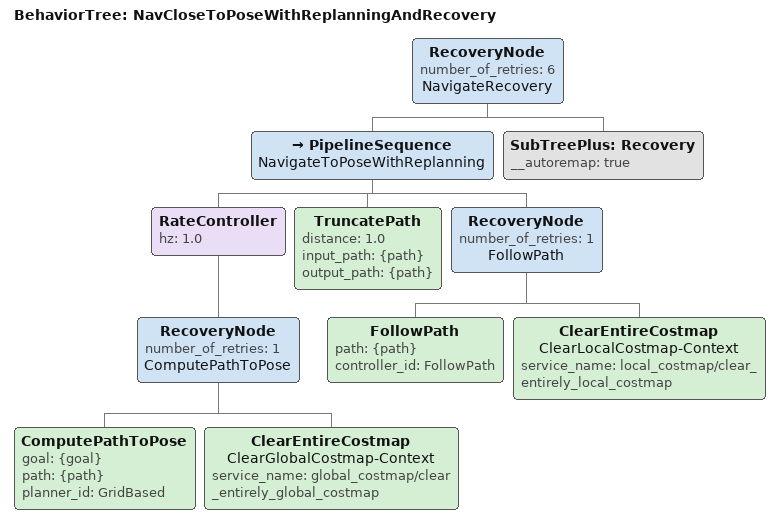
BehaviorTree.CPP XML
<root>
  <include path="./recovery.xml" />
  <BehaviorTree ID="NavCloseToPoseWithReplanningAndRecovery">
    <RecoveryNode number_of_retries="6" name="NavigateRecovery">
      <PipelineSequence name="NavigateToPoseWithReplanning">
        <RateController hz="1.0">
          <RecoveryNode number_of_retries="1" name="ComputePathToPose">
            <ComputePathToPose goal="{goal}" path="{path}" planner_id="GridBased" />
            <ClearEntireCostmap name="ClearGlobalCostmap-Context"
              service_name="global_costmap/clear_entirely_global_costmap" />
          </RecoveryNode>
        </RateController>
        <TruncatePath distance="1.0" input_path="{path}" output_path="{path}" />
        <RecoveryNode number_of_retries="1" name="FollowPath">
          <FollowPath path="{path}" controller_id="FollowPath" />
          <ClearEntireCostmap name="ClearLocalCostmap-Context"
            service_name="local_costmap/clear_entirely_local_costmap" />
        </RecoveryNode>
      </PipelineSequence>
      <SubTreePlus ID="Recovery" __autoremap="true" />
    </RecoveryNode>
  </BehaviorTree>
</root>
